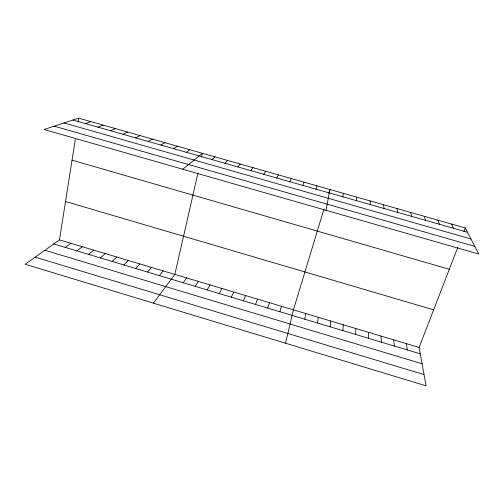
<?xml version="1.0" encoding="UTF-8"?>
<svg xmlns="http://www.w3.org/2000/svg" width="504" height="504" viewBox="0 0 504 504"><rect width="100%" height="100%" fill="white"/><g stroke="black" fill="none" stroke-linecap="round" stroke-linejoin="round"><path stroke-width="0.76" d="M355.723 334.48L355.811 328.532M356.567 200.699L356.649 197.102M342.928 330.643L343.262 324.778M330.17 326.819L330.75 321.035M342.896 196.812L343.262 193.303M317.451 323.007L318.276 317.299M457.739 247.47L419.108 347.464L426.094 385.85L25.2 264.266L59.472 239.885L75.317 139.387M78.063 121.962L78.662 118.15L465.28 227.953L478.8 254.06L44.075 129.496L78.662 118.15M326.025 210.288L329.912 189.51L328.841 193.032M304.769 319.202L305.834 313.582M197.965 172.948L174.844 274.397L153.386 303.143M201.575 157.103L202.444 153.304L182.719 169.224M285.554 343.224L293.429 309.872L323.99 209.047M316.084 189.183L316.991 185.837M279.884 311.743L281.421 306.274M267.681 308.083L269.451 302.696M302.935 185.447L304.114 182.183M255.509 304.435L257.512 299.124M463.926 231.462L465.28 227.953M243.375 300.793L245.606 295.565M289.832 181.717L291.274 178.536M231.273 297.165L233.73 292.011M219.208 293.548L221.886 288.464M276.765 178L278.466 174.901M207.176 289.939L210.08 284.936M195.174 286.341L198.305 281.415M263.737 174.296L265.702 171.272M183.21 282.757L186.556 277.899M250.746 170.604L252.977 167.656M159.377 275.612L163.17 270.9M147.514 272.053L151.521 267.416M237.8 166.918L240.288 164.052M135.677 268.506L139.904 263.945M224.885 163.246L227.638 160.461M123.883 264.965L128.318 260.48M112.115 261.437L116.77 257.021M212.014 159.585L215.019 156.876M100.378 257.922L105.248 253.575M88.679 254.413L93.757 250.135M77.005 250.91L82.297 246.708M65.369 247.426L70.869 243.293M186.392 152.296L189.901 149.745M173.634 148.667L177.395 146.192M160.915 145.051L164.928 142.651M148.233 141.441L152.498 139.117M135.595 137.85L140.099 135.601M122.989 134.259L127.745 132.086M110.42 130.687L115.416 128.589M97.889 127.121L103.131 125.099M85.397 123.568L90.877 121.622M72.941 120.028L467.504 232.256M64.014 122.951L470.988 238.978M54.218 126.164L474.818 246.374M72.04 160.146L449.316 269.268M65.526 201.493L433.635 309.853M59.472 239.885L419.108 347.464M53.764 243.942L420.267 353.833M44.894 250.255L422.069 363.749M35.198 257.153L424.047 374.617M451.553 224.059L453.48 228.268M437.869 220.172L439.507 224.293M424.223 216.298L425.571 220.33M410.628 212.436L411.686 216.38M397.07 208.58L397.839 212.442M406.375 343.659L407.282 349.94M383.557 204.744L384.042 208.517M393.681 339.86L394.336 346.059M381.018 336.074L381.427 342.185M370.081 200.92L370.283 204.599M368.399 332.294L368.556 338.329"/></g></svg>
